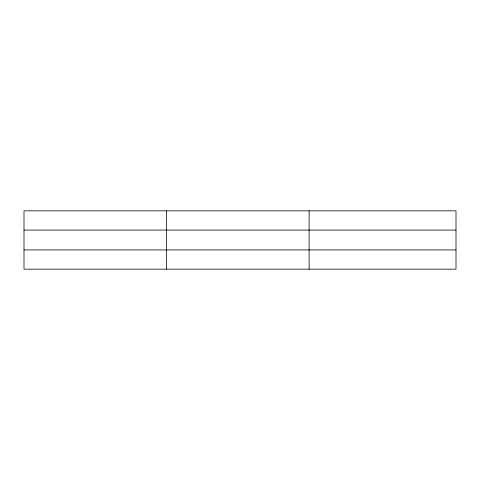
<?xml version="1.0" encoding="UTF-8"?>
<svg xmlns="http://www.w3.org/2000/svg" width="480" height="480" viewBox="0 0 480 480"><rect width="100%" height="100%" fill="white"/><g stroke="black" fill="none" stroke-linecap="round" stroke-linejoin="round"><path stroke-width="0.72" d="M166.56 210.834L166.56 269.166M309.12 210.834L309.12 269.166M456 249.918L456 269.166L24 269.166L24 210.834L456 210.834L456 249.918L24 249.918M24 230.082L456 230.082"/></g></svg>
